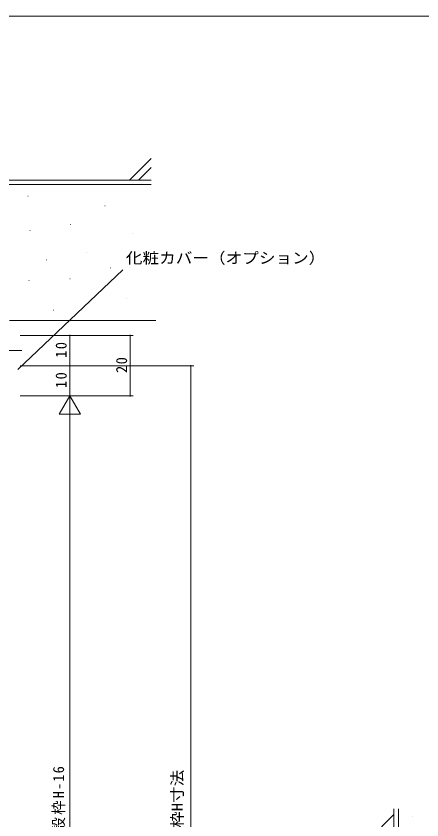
# Model space of a CAD drawing. Units: millimetres on the paper. Extents: x -1112 to 373, y -297 to 267.
# Drawn here: x -251.8 to -117.5, y -1.9 to 264.4 of the extents above; entities that cross this region are included whole.
import ezdxf
from ezdxf.enums import TextEntityAlignment as Align

# ---------------------------------------------------------------- set-up
doc = ezdxf.new("R2010")
doc.units = ezdxf.units.MM
doc.linetypes.add('CHAIN2', pattern=[12, 9, -1, 1, -1])
for name, color, linetype, lineweight in [('0-1_YKK_ZWAK', 7, 'Continuous', 9), ('0-4_YSS_K', 3, 'Continuous', 9), ('0-5_YKK_D', 6, 'Continuous', 9), ('0-6_YKK_13', 4, 'Continuous', 9)]:
    doc.layers.add(name, color=color, linetype=linetype, lineweight=lineweight)
doc.styles.add('ＭＳ ゴシック', font='')
doc.styles.get('ＭＳ ゴシック').set_extended_font_data('MS Gothic')

msp = doc.modelspace()

# ---------------------------------------------------------------- linework, layer by layer
at = {"layer": '0-1_YKK_ZWAK'}
msp.add_line((352.3, 264.425), (-417.7, 264.425), dxfattribs=at)
at = {"layer": '0-4_YSS_K'}
for p, q in [((-214.181, 210.082), (-207.066, 217.198)), ((-211.211, 210.082), (-207.066, 214.228)), ((-247.859, 204.806), (-247.759, 204.806)), ((-222.42, 201.547), (-222.32, 201.547)), ((-233.835, 195.355), (-233.735, 195.355)), ((-247.207, 193.399), (-247.107, 193.399)), ((-213.288, 192.421), (-213.188, 192.421)), ((-228.616, 186.229), (-228.516, 186.229)), ((-241.662, 183.622), (-241.562, 183.622)), ((-220.463, 181.014), (-220.363, 181.014)), ((-247.533, 176.777), (-247.433, 176.777)), ((-247.533, 176.777), (-247.433, 176.777)), ((-233.933, 177.371), (-233.833, 177.371)), ((-233.933, 177.371), (-233.833, 177.371)), ((-215.266, 170.71), (-215.166, 170.71)), ((-215.266, 170.71), (-215.166, 170.71)), ((-239.489, 166.935), (-239.389, 166.935)), ((-239.489, 166.935), (-239.389, 166.935)), ((-253.966, 163.582), (-205.566, 163.582)), ((-126.746, -192.238), (-126.746, 1.762)), ((-125.246, -192.238), (-125.246, 1.762)), ((-173.746, -47.143), (-126.746, -0.143)), ((-120.521, -0.722), (-120.421, -0.722)), ((-120.521, -0.722), (-120.421, -0.722))]:
    msp.add_line(p, q, dxfattribs=at)
for points in [[(-308.966, 237.083), (-308.966, 208.582), (-207.066, 208.582)], [(-307.466, 237.083), (-307.466, 210.082), (-207.066, 210.082)]]:
    msp.add_lwpolyline(points, dxfattribs=at)
at = {"layer": '0-5_YKK_D'}
for p, q in [((-251.134, 147.331), (-216.438, 180.341)), ((-250.366, 158.583), (-212.966, 158.583)), ((-250.366, 158.583), (-232.966, 158.583)), ((-233.966, 148.582), (-233.966, 158.583)), ((-213.966, 158.583), (-213.966, 138.583)), ((-250.366, 148.582), (-232.966, 148.582)), ((-250.366, 148.582), (-232.966, 148.582)), ((-250.366, 148.582), (-192.966, 148.582)), ((-233.966, 138.583), (-233.966, 148.582)), ((-193.966, -147.418), (-193.966, 148.582)), ((-250.366, 138.583), (-212.966, 138.583)), ((-250.366, 138.583), (-232.966, 138.583)), ((-250.366, 138.583), (-232.966, 138.583)), ((-233.966, 138.583), (-237.466, 132.52)), ((-233.966, 138.583), (-230.466, 132.52)), ((-233.966, 138.583), (-233.966, 126.458)), ((-237.466, 132.52), (-230.466, 132.52)), ((-233.966, 131.582), (-233.966, -134.418))]:
    msp.add_line(p, q, dxfattribs=at)
for centre, start, end in [((-233.966, 158.583), 90, 270), ((-233.966, 158.583), 270, 90), ((-213.966, 158.583), 90, 270), ((-213.966, 158.583), 270, 90), ((-233.966, 148.582), 90, 270), ((-233.966, 148.582), 90, 270), ((-233.966, 148.582), 270, 90), ((-233.966, 148.582), 270, 90), ((-193.966, 148.582), 90, 270), ((-193.966, 148.582), 270, 90), ((-213.966, 138.583), 90, 270), ((-213.966, 138.583), 270, 90)]:
    msp.add_arc(centre, 0.106, start, end, dxfattribs=at)
at = {"layer": '0-6_YKK_13', "linetype": 'CHAIN2'}
msp.add_line((-249.866, 153.582), (-264.866, 153.582), dxfattribs=at)

# ---------------------------------------------------------------- texts
at = {"layer": '0-5_YKK_D', "color": 3, "style": 'ＭＳ ゴシック', "width": 1.1}
msp.add_text('化粧カバー（オプション）', height=3.666, dxfattribs=at).set_placement((-215.438, 181.341), align=Align.BOTTOM_LEFT)
msp.add_text('既設枠H寸法', height=3.666, rotation=90, dxfattribs=at).set_placement((-195.484, -15.543), align=Align.BOTTOM_LEFT)
at = {"layer": '0-5_YKK_D', "color": 3, "char_height": 3.666, "attachment_point": 7, "rotation": 90, "style": 'ＭＳ ゴシック'}
for s, insert in [('\\T1.21;\\W0.95;10', (-234.966, 151.182)), ('\\T1.21;\\W0.95;20', (-214.966, 146.183)), ('\\T1.21;\\W0.95;10', (-234.966, 141.182)), ('\\T1.16;\\W0.95;Hn=既設枠H-16', (-235.468, -19.508))]:
    msp.add_mtext(s, dxfattribs=dict(at, insert=insert))

doc.saveas('drawing.dxf')
